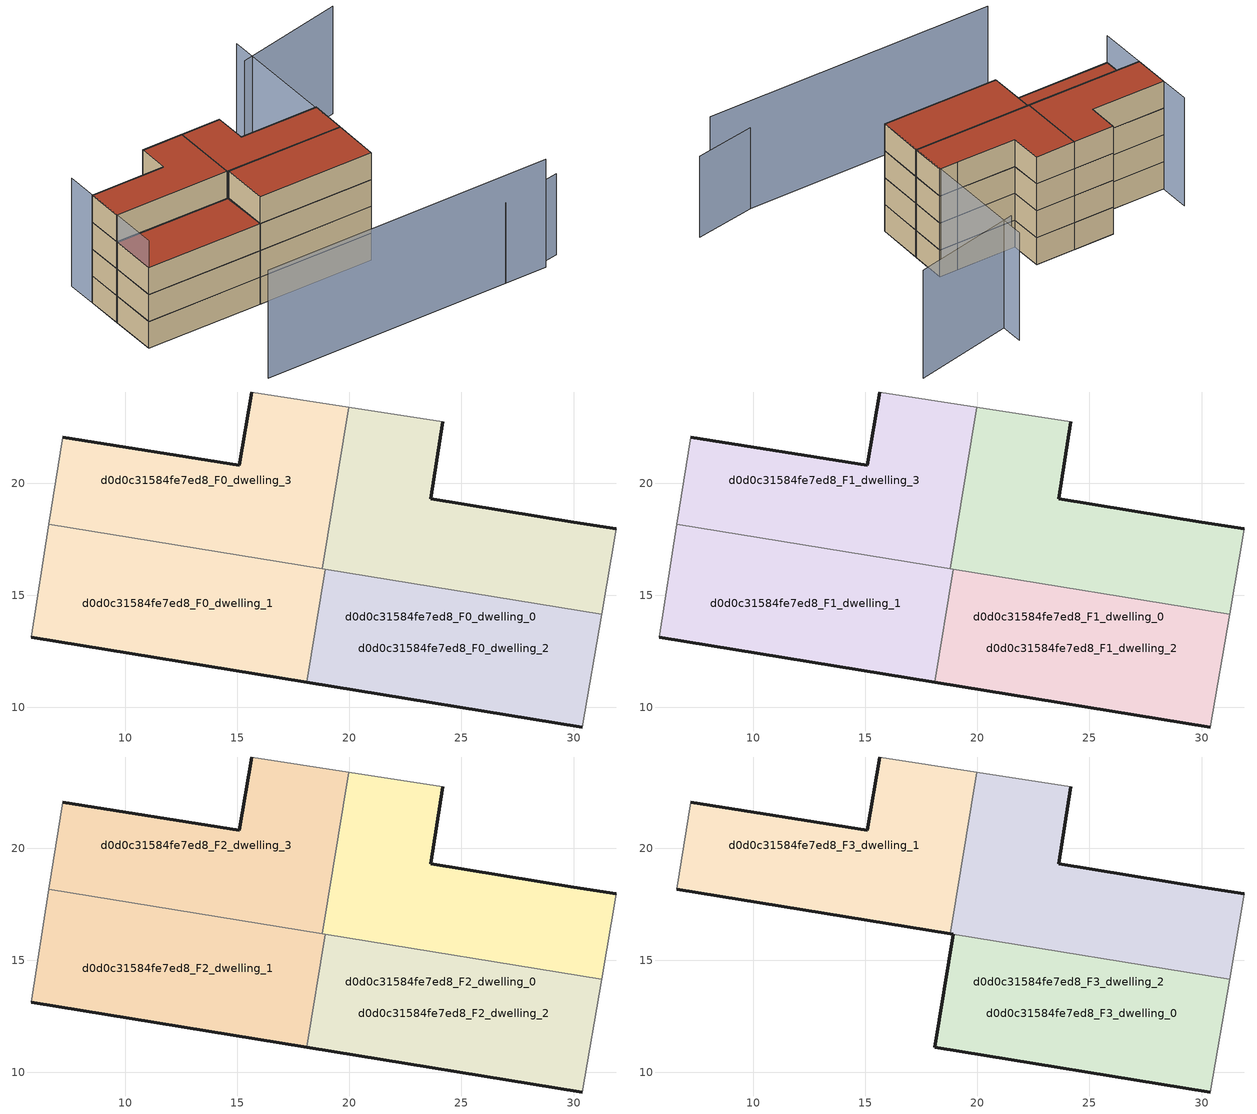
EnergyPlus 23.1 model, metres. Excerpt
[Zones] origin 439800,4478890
d0d0c31584fe7ed8_F0_dwelling_0
 floor ground (EU_floor_Construction): 30.38,9.13 31.25,14.15 18.92,16.16 18.1,11.13 z0; 31.25,14.15 31.91,17.96 30,18.27 23.62,19.31 24.16,22.73 19.96,23.39 18.79,16.18 z0; 18.1,11.13 18.79,16.18 6.6,18.17 5.81,13.13 z0; 18.1,11.13 18.92,16.16 18.79,16.18 z0
 wall outside (EU_wall_Construction): 24.16,22.73 23.62,19.31 30,18.27 31.91,17.96 z0:3
 wall adiabatic (EU_wall_Construction): 31.91,17.96 31.25,14.15 / 19.97,23.39 24.16,22.73 z0:3
 wall to d0d0c31584fe7ed8_F0_dwelling_2 (EU_wall_Construction): 31.25,14.15 18.92,16.16 z0:3
 wall to d0d0c31584fe7ed8_F0_dwelling_1 (EU_wall_Construction): 18.79,16.18 19.97,23.39 z0:3
 wall to d0d0c31584fe7ed8_F0_dwelling_3 (EU_wall_Construction): 18.92,16.16 18.79,16.18 z0:3
d0d0c31584fe7ed8_F0_dwelling_1
 floor ground (EU_floor_Construction): 18.79,16.18 19.96,23.39 15.64,24.07 15.09,20.81 7.21,22.06 6.6,18.17 z0; 18.1,11.13 18.92,16.16 6.6,18.17 5.81,13.13 z0
 wall outside (EU_wall_Construction): 7.21,22.06 15.09,20.81 15.64,24.07 z0:3
 wall adiabatic (EU_wall_Construction): 15.64,24.07 19.97,23.39 / 6.6,18.17 7.21,22.06 z0:3
 wall to d0d0c31584fe7ed8_F0_dwelling_3 (EU_wall_Construction): 18.79,16.18 6.6,18.17 z0:3
d0d0c31584fe7ed8_F0_dwelling_2
 floor ground (EU_floor_Construction): 31.25,14.15 31.91,17.96 30,18.27 23.62,19.31 24.16,22.73 19.96,23.39 18.79,16.18 z0; 30.38,9.13 31.25,14.15 18.92,16.16 18.1,11.13 z0
 wall outside (EU_wall_Construction): 30.38,9.13 18.1,11.13 z0:3
 wall adiabatic (EU_wall_Construction): 31.25,14.15 30.38,9.13 z0:3
 wall to d0d0c31584fe7ed8_F0_dwelling_3 (EU_wall_Construction): 18.1,11.13 18.92,16.16 z0:3
d0d0c31584fe7ed8_F0_dwelling_3
 floor ground (EU_floor_Construction): 31.25,14.15 31.91,17.96 30,18.27 23.62,19.31 24.16,22.73 19.97,23.39 18.79,16.18 z0; 18.1,11.13 18.79,16.18 6.6,18.17 5.81,13.13 z0; 18.1,11.13 18.92,16.16 18.79,16.18 z0; 18.79,16.18 19.96,23.39 15.64,24.07 15.09,20.81 7.21,22.06 6.6,18.17 z0
 wall outside (EU_wall_Construction): 18.1,11.13 5.81,13.13 z0:3
 wall adiabatic (EU_wall_Construction): 5.81,13.13 6.6,18.17 z0:3
d0d0c31584fe7ed8_F1_dwelling_0
 floor to d0d0c31584fe7ed8_F0_dwelling_0 (EU_floor_Construction): 18.1,11.13 18.79,16.18 6.6,18.17 5.81,13.13 z3
 floor to d0d0c31584fe7ed8_F0_dwelling_3 (EU_floor_Construction): 31.91,17.96 30,18.27 23.62,19.31 24.16,22.73 19.97,23.39 18.79,16.18 18.92,16.16 z3
 floor adiabatic (EU_floor_Construction): 18.1,11.13 18.92,16.16 18.79,16.18 z3; 30.38,9.13 31.25,14.15 18.92,16.16 18.1,11.13 z3; 31.25,14.15 31.91,17.96 18.92,16.16 18.9,16.16 z3
 wall outside (EU_wall_Construction): 24.16,22.73 23.62,19.31 30,18.27 31.91,17.96 z3:6
 wall adiabatic (EU_wall_Construction): 31.91,17.96 31.25,14.15 / 19.97,23.39 24.16,22.73 z3:6
 wall to d0d0c31584fe7ed8_F1_dwelling_2 (EU_wall_Construction): 31.25,14.15 18.92,16.16 z3:6
 wall to d0d0c31584fe7ed8_F1_dwelling_1 (EU_wall_Construction): 18.79,16.18 19.97,23.39 z3:6
 wall to d0d0c31584fe7ed8_F1_dwelling_3 (EU_wall_Construction): 18.92,16.16 18.79,16.18 z3:6
d0d0c31584fe7ed8_F1_dwelling_1
 floor to d0d0c31584fe7ed8_F0_dwelling_1 (EU_floor_Construction): 18.79,16.18 19.96,23.39 15.64,24.07 15.09,20.81 7.21,22.06 6.6,18.17 z3; 18.1,11.13 18.92,16.16 6.6,18.17 5.81,13.13 z3
 wall outside (EU_wall_Construction): 7.21,22.06 15.09,20.81 15.64,24.07 z3:6
 wall adiabatic (EU_wall_Construction): 15.64,24.07 19.97,23.39 / 6.6,18.17 7.21,22.06 z3:6
 wall to d0d0c31584fe7ed8_F1_dwelling_3 (EU_wall_Construction): 18.79,16.18 6.6,18.17 z3:6
d0d0c31584fe7ed8_F1_dwelling_2
 floor to d0d0c31584fe7ed8_F0_dwelling_2 (EU_floor_Construction): 31.25,14.15 31.91,17.96 30,18.27 23.62,19.31 24.16,22.73 19.96,23.39 18.79,16.18 z3; 30.38,9.13 31.25,14.15 18.92,16.16 18.1,11.13 z3
 wall outside (EU_wall_Construction): 30.38,9.13 18.1,11.13 z3:6
 wall adiabatic (EU_wall_Construction): 31.25,14.15 30.38,9.13 z3:6
 wall to d0d0c31584fe7ed8_F1_dwelling_3 (EU_wall_Construction): 18.1,11.13 18.92,16.16 z3:6
d0d0c31584fe7ed8_F1_dwelling_3
 floor to d0d0c31584fe7ed8_F0_dwelling_0 (EU_floor_Construction): 31.91,17.96 30,18.27 23.62,19.31 24.16,22.73 19.96,23.39 18.79,16.18 18.92,16.16 z3
 floor to d0d0c31584fe7ed8_F0_dwelling_3 (EU_floor_Construction): 18.1,11.13 18.92,16.16 18.79,16.18 z3; 18.1,11.13 18.79,16.18 6.6,18.17 5.81,13.13 z3; 31.25,14.15 31.91,17.96 18.92,16.16 z3
 floor adiabatic (EU_floor_Construction): 18.79,16.18 19.96,23.39 15.64,24.07 15.09,20.81 7.21,22.06 6.6,18.17 z3
 wall outside (EU_wall_Construction): 18.1,11.13 5.81,13.13 z3:6
 wall adiabatic (EU_wall_Construction): 5.81,13.13 6.6,18.17 z3:6
d0d0c31584fe7ed8_F2_dwelling_0
 floor to d0d0c31584fe7ed8_F1_dwelling_0 (EU_floor_Construction): 18.1,11.13 18.79,16.18 6.6,18.17 5.81,13.13 z6
 floor to d0d0c31584fe7ed8_F1_dwelling_3 (EU_floor_Construction): 31.91,17.96 30,18.27 23.62,19.31 24.16,22.73 19.97,23.39 18.79,16.18 18.92,16.16 z6
 floor adiabatic (EU_floor_Construction): 18.1,11.13 18.92,16.16 18.79,16.18 z6; 30.38,9.13 31.25,14.15 18.92,16.16 18.1,11.13 z6; 31.25,14.15 31.91,17.96 18.92,16.16 18.9,16.16 z6
 wall outside (EU_wall_Construction): 24.16,22.73 23.62,19.31 30,18.27 31.91,17.96 z6:9
 wall adiabatic (EU_wall_Construction): 31.91,17.96 31.25,14.15 / 19.97,23.39 24.16,22.73 z6:9
 wall to d0d0c31584fe7ed8_F2_dwelling_2 (EU_wall_Construction): 31.25,14.15 18.92,16.16 z6:9
 wall to d0d0c31584fe7ed8_F2_dwelling_1 (EU_wall_Construction): 18.79,16.18 19.97,23.39 z6:9
 wall to d0d0c31584fe7ed8_F2_dwelling_3 (EU_wall_Construction): 18.92,16.16 18.79,16.18 z6:9
 ceiling adiabatic (EU_floor_Construction): 31.91,17.96 31.25,14.15 18.92,16.16 z9
 roof outside (EU_floor_Construction): 18.92,16.16 18.1,11.13 18.79,16.18 z9; 18.79,16.18 18.1,11.13 5.81,13.13 6.6,18.17 z9
d0d0c31584fe7ed8_F2_dwelling_1
 floor to d0d0c31584fe7ed8_F1_dwelling_1 (EU_floor_Construction): 18.79,16.18 19.96,23.39 15.64,24.07 15.09,20.81 7.21,22.06 6.6,18.17 z6; 18.1,11.13 18.92,16.16 6.6,18.17 5.81,13.13 z6
 wall outside (EU_wall_Construction): 7.21,22.06 15.09,20.81 15.64,24.07 z6:9
 wall adiabatic (EU_wall_Construction): 15.64,24.07 19.97,23.39 / 6.6,18.17 7.21,22.06 z6:9
 wall to d0d0c31584fe7ed8_F2_dwelling_3 (EU_wall_Construction): 18.79,16.18 6.6,18.17 z6:9
 roof outside (EU_floor_Construction): 18.92,16.16 18.1,11.13 5.81,13.13 6.6,18.17 z9
d0d0c31584fe7ed8_F2_dwelling_2
 floor to d0d0c31584fe7ed8_F1_dwelling_2 (EU_floor_Construction): 31.25,14.15 31.91,17.96 30,18.27 23.62,19.31 24.16,22.73 19.96,23.39 18.79,16.18 z6; 30.38,9.13 31.25,14.15 18.92,16.16 18.1,11.13 z6
 wall outside (EU_wall_Construction): 30.38,9.13 18.1,11.13 z6:9
 wall adiabatic (EU_wall_Construction): 31.25,14.15 30.38,9.13 z6:9
 wall to d0d0c31584fe7ed8_F2_dwelling_3 (EU_wall_Construction): 18.1,11.13 18.92,16.16 z6:9
d0d0c31584fe7ed8_F2_dwelling_3
 floor to d0d0c31584fe7ed8_F1_dwelling_0 (EU_floor_Construction): 31.91,17.96 30,18.27 23.62,19.31 24.16,22.73 19.96,23.39 18.79,16.18 18.92,16.16 z6
 floor to d0d0c31584fe7ed8_F1_dwelling_3 (EU_floor_Construction): 18.1,11.13 18.92,16.16 18.79,16.18 z6; 18.1,11.13 18.79,16.18 6.6,18.17 5.81,13.13 z6; 31.25,14.15 31.91,17.96 18.92,16.16 z6
 floor adiabatic (EU_floor_Construction): 18.79,16.18 19.96,23.39 15.64,24.07 15.09,20.81 7.21,22.06 6.6,18.17 z6
 wall outside (EU_wall_Construction): 18.1,11.13 5.81,13.13 z6:9
 wall adiabatic (EU_wall_Construction): 5.81,13.13 6.6,18.17 z6:9
 ceiling adiabatic (EU_roof_Construction): 19.96,23.39 18.79,16.18 6.6,18.17 7.21,22.06 15.09,20.81 15.64,24.07 z9; 31.91,17.96 18.92,16.16 18.79,16.18 19.97,23.39 24.16,22.73 23.62,19.31 30,18.27 z9
 roof outside (EU_roof_Construction): 18.92,16.16 18.1,11.13 18.79,16.18 z9; 18.79,16.18 18.1,11.13 5.81,13.13 6.6,18.17 z9
d0d0c31584fe7ed8_F3_dwelling_0
 floor to d0d0c31584fe7ed8_F2_dwelling_0 (EU_floor_Construction): 31.91,17.96 30,18.27 23.62,19.31 24.16,22.73 19.96,23.39 18.79,16.18 18.92,16.16 z9
 floor adiabatic (EU_floor_Construction): 30.38,9.13 31.25,14.15 18.92,16.16 18.1,11.13 z9
 floor to d0d0c31584fe7ed8_F2_dwelling_3 (EU_floor_Construction): 31.25,14.15 31.91,17.96 18.92,16.16 z9
 wall outside (EU_wall_Construction): 24.16,22.73 23.62,19.31 30,18.27 31.91,17.96 / 18.92,16.16 18.79,16.18 z9:12
 wall adiabatic (EU_wall_Construction): 31.91,17.96 31.25,14.15 / 19.97,23.39 24.16,22.73 z9:12
 wall to d0d0c31584fe7ed8_F3_dwelling_2 (EU_wall_Construction): 31.25,14.15 18.92,16.16 z9:12
 wall to d0d0c31584fe7ed8_F3_dwelling_1 (EU_wall_Construction): 18.79,16.18 19.97,23.39 z9:12
 roof outside (EU_roof_Construction): 31.25,14.15 30.38,9.13 18.1,11.13 18.92,16.16 z12; 31.91,17.96 31.25,14.15 18.79,16.18 19.96,23.39 24.16,22.73 23.62,19.31 30,18.27 z12
d0d0c31584fe7ed8_F3_dwelling_1
 floor to d0d0c31584fe7ed8_F2_dwelling_1 (EU_floor_Construction): 18.79,16.18 19.96,23.39 15.64,24.07 15.09,20.81 7.21,22.06 6.6,18.17 z9
 wall outside (EU_wall_Construction): 7.21,22.06 15.09,20.81 15.64,24.07 / 18.79,16.18 6.6,18.17 z9:12
 wall adiabatic (EU_wall_Construction): 15.64,24.07 19.97,23.39 / 6.6,18.17 7.21,22.06 z9:12
 roof outside (EU_roof_Construction): 19.97,23.39 18.79,16.18 6.6,18.17 7.21,22.06 15.09,20.81 15.64,24.07 z12
d0d0c31584fe7ed8_F3_dwelling_2
 floor to d0d0c31584fe7ed8_F2_dwelling_2 (EU_floor_Construction): 31.25,14.15 31.91,17.96 30,18.27 23.62,19.31 24.16,22.73 19.96,23.39 18.79,16.18 z9; 30.38,9.13 31.25,14.15 18.92,16.16 18.1,11.13 z9
 wall outside (EU_wall_Construction): 30.38,9.13 18.1,11.13 18.92,16.16 z9:12
 wall adiabatic (EU_wall_Construction): 31.25,14.15 30.38,9.13 z9:12
 roof outside (EU_roof_Construction): 31.25,14.15 30.38,9.13 18.1,11.13 18.92,16.16 z12; 31.91,17.96 31.25,14.15 18.79,16.18 19.96,23.39 24.16,22.73 23.62,19.31 30,18.27 z12
shading: 10.31,2.09 41.1,-2.81 / 30.38,9.13 33.84,30.37 / 44.38,28.63 32.46,27.92 / 7.78,25.31 5.81,13.13 z0:12; 36.63,-2.1 43.17,-2.04 z0:9
[Building]
EU S2 Campaign: North Axis=0; Terrain=City; Solar Distribution=FullExterior
[Site:Location]
Madrid: Latitude=40.5; Longitude=-3.5; Time Zone=1; Elevation=609
[SizingPeriod:WeatherFileDays]
AnnualSizingPeriod: Begin Month=1; Begin Day of Month=1; End Month=12; End Day of Month=31; Day of Week for Start Day=Monday; Use Weather File Daylight Saving Period=No; Use Weather File Rain and Snow Indicators=No
[MATERIAL]
EU_InternalMass_Material: Roughness=MediumRough; Thickness=0.1; Conductivity=1; Density=1800; Specific Heat=900; Thermal Absorptance=0.9; Solar Absorptance=0.7; Visible Absorptance=0.7
[MATERIAL:NOMASS] Roughness=MediumRough; Thermal Absorptance=0.9; Solar Absorptance=0.7; Visible Absorptance=0.7
Name | Thermal Resistance
EU_wall_NoMass | 0.459673
EU_roof_NoMass | 0.495815
EU_floor_NoMass | 0.788942
[CONSTRUCTION]
EU_wall_Construction: EU_wall_NoMass
EU_roof_Construction: EU_roof_NoMass
EU_floor_Construction: EU_floor_NoMass
EU_InternalMass_Construction: EU_InternalMass_Material
[ZONE] Type=1; Multiplier=1; Ceiling Height=autocalculate; Floor Area=autocalculate; Part of Total Floor Area=Yes
Name | Volume
d0d0c31584fe7ed8_F0_dwelling_0; d0d0c31584fe7ed8_F1_dwelling_0; d0d0c31584fe7ed8_F2_dwelling_0 | 571.847
d0d0c31584fe7ed8_F3_dwelling_0 | 381.224
d0d0c31584fe7ed8_F0_dwelling_1; d0d0c31584fe7ed8_F1_dwelling_1; d0d0c31584fe7ed8_F2_dwelling_1 | 381.231
d0d0c31584fe7ed8_F3_dwelling_1 | 190.609
d0d0c31584fe7ed8_F0_dwelling_2; d0d0c31584fe7ed8_F1_dwelling_2; d0d0c31584fe7ed8_F2_dwelling_2; d0d0c31584fe7ed8_F3_dwelling_2 | 381.227
d0d0c31584fe7ed8_F0_dwelling_3 | 571.835
d0d0c31584fe7ed8_F1_dwelling_3; d0d0c31584fe7ed8_F2_dwelling_3 | 571.836
[INTERNALMASS] Construction=EU_InternalMass_Construction
Name | Zone or ZoneList | Surface Area
d0d0c31584fe7ed8_F0_dwelling_0_EU_InternalMass | d0d0c31584fe7ed8_F0_dwelling_0 | 63.5365
d0d0c31584fe7ed8_F0_dwelling_1_EU_InternalMass | d0d0c31584fe7ed8_F0_dwelling_1 | 63.5373
d0d0c31584fe7ed8_F0_dwelling_2_EU_InternalMass | d0d0c31584fe7ed8_F0_dwelling_2 | 63.5403
d0d0c31584fe7ed8_F0_dwelling_3_EU_InternalMass | d0d0c31584fe7ed8_F0_dwelling_3 | 63.5401
d0d0c31584fe7ed8_F1_dwelling_0_EU_InternalMass | d0d0c31584fe7ed8_F1_dwelling_0 | 63.5365
d0d0c31584fe7ed8_F1_dwelling_1_EU_InternalMass | d0d0c31584fe7ed8_F1_dwelling_1 | 63.5373
d0d0c31584fe7ed8_F1_dwelling_2_EU_InternalMass | d0d0c31584fe7ed8_F1_dwelling_2 | 63.5403
d0d0c31584fe7ed8_F1_dwelling_3_EU_InternalMass | d0d0c31584fe7ed8_F1_dwelling_3 | 63.5401
d0d0c31584fe7ed8_F2_dwelling_0_EU_InternalMass | d0d0c31584fe7ed8_F2_dwelling_0 | 63.5365
d0d0c31584fe7ed8_F2_dwelling_1_EU_InternalMass | d0d0c31584fe7ed8_F2_dwelling_1 | 63.5373
d0d0c31584fe7ed8_F2_dwelling_2_EU_InternalMass | d0d0c31584fe7ed8_F2_dwelling_2 | 63.5403
d0d0c31584fe7ed8_F2_dwelling_3_EU_InternalMass | d0d0c31584fe7ed8_F2_dwelling_3 | 63.5401
d0d0c31584fe7ed8_F3_dwelling_0_EU_InternalMass | d0d0c31584fe7ed8_F3_dwelling_0 | 84.7142
d0d0c31584fe7ed8_F3_dwelling_1_EU_InternalMass | d0d0c31584fe7ed8_F3_dwelling_1 | 84.723
d0d0c31584fe7ed8_F3_dwelling_2_EU_InternalMass | d0d0c31584fe7ed8_F3_dwelling_2 | 84.7179
[OTHEREQUIPMENT] Fuel Type=Electricity; Design Level Calculation Method=Watts/Area; Power per Zone Floor Area=1; Fraction Latent=0; Fraction Radiant=0; Fraction Lost=0; Carbon Dioxide Generation Rate=0; EndUse Subcategory=EU_Step8_InternalGains
Name | Zone or ZoneList or Space or SpaceList | Schedule
EU_Step8_InternalGain_d0d0c31584fe7ed8_F0_dwelling_0_f000 | d0d0c31584fe7ed8_F0_dwelling_0 | EU_Step8_GainSchedule_d0d0c31584fe7ed8_F0_dwelling_0_f000
EU_Step8_InternalGain_d0d0c31584fe7ed8_F0_dwelling_1_f000 | d0d0c31584fe7ed8_F0_dwelling_1 | EU_Step8_GainSchedule_d0d0c31584fe7ed8_F0_dwelling_1_f000
EU_Step8_InternalGain_d0d0c31584fe7ed8_F0_dwelling_2_f000 | d0d0c31584fe7ed8_F0_dwelling_2 | EU_Step8_GainSchedule_d0d0c31584fe7ed8_F0_dwelling_2_f000
EU_Step8_InternalGain_d0d0c31584fe7ed8_F0_dwelling_3_f000 | d0d0c31584fe7ed8_F0_dwelling_3 | EU_Step8_GainSchedule_d0d0c31584fe7ed8_F0_dwelling_3_f000
EU_Step8_InternalGain_d0d0c31584fe7ed8_F1_dwelling_0_f000 | d0d0c31584fe7ed8_F1_dwelling_0 | EU_Step8_GainSchedule_d0d0c31584fe7ed8_F1_dwelling_0_f000
EU_Step8_InternalGain_d0d0c31584fe7ed8_F1_dwelling_1_f000 | d0d0c31584fe7ed8_F1_dwelling_1 | EU_Step8_GainSchedule_d0d0c31584fe7ed8_F1_dwelling_1_f000
EU_Step8_InternalGain_d0d0c31584fe7ed8_F1_dwelling_2_f000 | d0d0c31584fe7ed8_F1_dwelling_2 | EU_Step8_GainSchedule_d0d0c31584fe7ed8_F1_dwelling_2_f000
EU_Step8_InternalGain_d0d0c31584fe7ed8_F1_dwelling_3_f000 | d0d0c31584fe7ed8_F1_dwelling_3 | EU_Step8_GainSchedule_d0d0c31584fe7ed8_F1_dwelling_3_f000
EU_Step8_InternalGain_d0d0c31584fe7ed8_F2_dwelling_0_f000 | d0d0c31584fe7ed8_F2_dwelling_0 | EU_Step8_GainSchedule_d0d0c31584fe7ed8_F2_dwelling_0_f000
EU_Step8_InternalGain_d0d0c31584fe7ed8_F2_dwelling_1_f000 | d0d0c31584fe7ed8_F2_dwelling_1 | EU_Step8_GainSchedule_d0d0c31584fe7ed8_F2_dwelling_1_f000
EU_Step8_InternalGain_d0d0c31584fe7ed8_F2_dwelling_2_f000 | d0d0c31584fe7ed8_F2_dwelling_2 | EU_Step8_GainSchedule_d0d0c31584fe7ed8_F2_dwelling_2_f000
EU_Step8_InternalGain_d0d0c31584fe7ed8_F2_dwelling_3_f000 | d0d0c31584fe7ed8_F2_dwelling_3 | EU_Step8_GainSchedule_d0d0c31584fe7ed8_F2_dwelling_3_f000
EU_Step8_InternalGain_d0d0c31584fe7ed8_F3_dwelling_0_f000 | d0d0c31584fe7ed8_F3_dwelling_0 | EU_Step8_GainSchedule_d0d0c31584fe7ed8_F3_dwelling_0_f000
EU_Step8_InternalGain_d0d0c31584fe7ed8_F3_dwelling_1_f000 | d0d0c31584fe7ed8_F3_dwelling_1 | EU_Step8_GainSchedule_d0d0c31584fe7ed8_F3_dwelling_1_f000
EU_Step8_InternalGain_d0d0c31584fe7ed8_F3_dwelling_2_f000 | d0d0c31584fe7ed8_F3_dwelling_2 | EU_Step8_GainSchedule_d0d0c31584fe7ed8_F3_dwelling_2_f000
[ZONEVENTILATION:DESIGNFLOWRATE] Schedule=EU_AlwaysOn; Design Flow Rate Calculation Method=AirChanges/Hour; Air Changes per Hour=0.719161; Ventilation Type=Natural; Fan Pressure Rise=0; Fan Total Efficiency=1; Constant Term Coefficient=1; Temperature Term Coefficient=0; Velocity Term Coefficient=0; Velocity Squared Term Coefficient=0; Minimum Indoor Temperature=-100; Maximum Indoor Temperature=100; Delta Temperature=-100; Minimum Outdoor Temperature=-100; Maximum Outdoor Temperature=100; Maximum Wind Speed=40
Name | Zone or ZoneList or Space or SpaceList
EU_ConstantAir_d0d0c31584fe7ed8_F0_dwelling_0 | d0d0c31584fe7ed8_F0_dwelling_0
EU_ConstantAir_d0d0c31584fe7ed8_F0_dwelling_1 | d0d0c31584fe7ed8_F0_dwelling_1
EU_ConstantAir_d0d0c31584fe7ed8_F0_dwelling_2 | d0d0c31584fe7ed8_F0_dwelling_2
EU_ConstantAir_d0d0c31584fe7ed8_F0_dwelling_3 | d0d0c31584fe7ed8_F0_dwelling_3
EU_ConstantAir_d0d0c31584fe7ed8_F1_dwelling_0 | d0d0c31584fe7ed8_F1_dwelling_0
EU_ConstantAir_d0d0c31584fe7ed8_F1_dwelling_1 | d0d0c31584fe7ed8_F1_dwelling_1
EU_ConstantAir_d0d0c31584fe7ed8_F1_dwelling_2 | d0d0c31584fe7ed8_F1_dwelling_2
EU_ConstantAir_d0d0c31584fe7ed8_F1_dwelling_3 | d0d0c31584fe7ed8_F1_dwelling_3
EU_ConstantAir_d0d0c31584fe7ed8_F2_dwelling_0 | d0d0c31584fe7ed8_F2_dwelling_0
EU_ConstantAir_d0d0c31584fe7ed8_F2_dwelling_1 | d0d0c31584fe7ed8_F2_dwelling_1
EU_ConstantAir_d0d0c31584fe7ed8_F2_dwelling_2 | d0d0c31584fe7ed8_F2_dwelling_2
EU_ConstantAir_d0d0c31584fe7ed8_F2_dwelling_3 | d0d0c31584fe7ed8_F2_dwelling_3
EU_ConstantAir_d0d0c31584fe7ed8_F3_dwelling_0 | d0d0c31584fe7ed8_F3_dwelling_0
EU_ConstantAir_d0d0c31584fe7ed8_F3_dwelling_1 | d0d0c31584fe7ed8_F3_dwelling_1
EU_ConstantAir_d0d0c31584fe7ed8_F3_dwelling_2 | d0d0c31584fe7ed8_F3_dwelling_2
[HVACTEMPLATE:THERMOSTAT] Constant Heating Setpoint=20; Constant Cooling Setpoint=50
EU_HeatOnly_d0d0c31584fe7ed8_F0_dwelling_0; EU_HeatOnly_d0d0c31584fe7ed8_F0_dwelling_1; EU_HeatOnly_d0d0c31584fe7ed8_F0_dwelling_2; EU_HeatOnly_d0d0c31584fe7ed8_F0_dwelling_3; EU_HeatOnly_d0d0c31584fe7ed8_F1_dwelling_0; EU_HeatOnly_d0d0c31584fe7ed8_F1_dwelling_1; EU_HeatOnly_d0d0c31584fe7ed8_F1_dwelling_2; EU_HeatOnly_d0d0c31584fe7ed8_F1_dwelling_3; EU_HeatOnly_d0d0c31584fe7ed8_F2_dwelling_0; EU_HeatOnly_d0d0c31584fe7ed8_F2_dwelling_1; EU_HeatOnly_d0d0c31584fe7ed8_F2_dwelling_2; EU_HeatOnly_d0d0c31584fe7ed8_F2_dwelling_3; EU_HeatOnly_d0d0c31584fe7ed8_F3_dwelling_0; EU_HeatOnly_d0d0c31584fe7ed8_F3_dwelling_1; EU_HeatOnly_d0d0c31584fe7ed8_F3_dwelling_2
[HVACTEMPLATE:ZONE:IDEALLOADSAIRSYSTEM] System Availability Schedule=EU_AlwaysOn; Maximum Heating Supply Air Temperature=50; Minimum Cooling Supply Air Temperature=13; Maximum Heating Supply Air Humidity Ratio=0.0156; Minimum Cooling Supply Air Humidity Ratio=0.0077; Heating Limit=NoLimit; Cooling Limit=NoLimit; Heating Availability Schedule=EU_AlwaysOn; Cooling Availability Schedule=EU_CoolingOff; Dehumidification Control Type=ConstantSensibleHeatRatio; Cooling Sensible Heat Ratio=0.7; Dehumidification Setpoint=60; Humidification Control Type=None; Humidification Setpoint=30; Outdoor Air Method=None; Outdoor Air Flow Rate per Person=0.00944; Outdoor Air Flow Rate per Zone Floor Area=0; Outdoor Air Flow Rate per Zone=0; Demand Controlled Ventilation Type=None; Outdoor Air Economizer Type=NoEconomizer; Heat Recovery Type=None; Sensible Heat Recovery Effectiveness=0.7; Latent Heat Recovery Effectiveness=0.65
Name | Template Thermostat
d0d0c31584fe7ed8_F0_dwelling_0 | EU_HeatOnly_d0d0c31584fe7ed8_F0_dwelling_0
d0d0c31584fe7ed8_F0_dwelling_1 | EU_HeatOnly_d0d0c31584fe7ed8_F0_dwelling_1
d0d0c31584fe7ed8_F0_dwelling_2 | EU_HeatOnly_d0d0c31584fe7ed8_F0_dwelling_2
d0d0c31584fe7ed8_F0_dwelling_3 | EU_HeatOnly_d0d0c31584fe7ed8_F0_dwelling_3
d0d0c31584fe7ed8_F1_dwelling_0 | EU_HeatOnly_d0d0c31584fe7ed8_F1_dwelling_0
d0d0c31584fe7ed8_F1_dwelling_1 | EU_HeatOnly_d0d0c31584fe7ed8_F1_dwelling_1
d0d0c31584fe7ed8_F1_dwelling_2 | EU_HeatOnly_d0d0c31584fe7ed8_F1_dwelling_2
d0d0c31584fe7ed8_F1_dwelling_3 | EU_HeatOnly_d0d0c31584fe7ed8_F1_dwelling_3
d0d0c31584fe7ed8_F2_dwelling_0 | EU_HeatOnly_d0d0c31584fe7ed8_F2_dwelling_0
d0d0c31584fe7ed8_F2_dwelling_1 | EU_HeatOnly_d0d0c31584fe7ed8_F2_dwelling_1
d0d0c31584fe7ed8_F2_dwelling_2 | EU_HeatOnly_d0d0c31584fe7ed8_F2_dwelling_2
d0d0c31584fe7ed8_F2_dwelling_3 | EU_HeatOnly_d0d0c31584fe7ed8_F2_dwelling_3
d0d0c31584fe7ed8_F3_dwelling_0 | EU_HeatOnly_d0d0c31584fe7ed8_F3_dwelling_0
d0d0c31584fe7ed8_F3_dwelling_1 | EU_HeatOnly_d0d0c31584fe7ed8_F3_dwelling_1
d0d0c31584fe7ed8_F3_dwelling_2 | EU_HeatOnly_d0d0c31584fe7ed8_F3_dwelling_2
[SIZING:ZONE] Zone Cooling Design Supply Air Temperature Input Method=SupplyAirTemperature; Zone Cooling Design Supply Air Temperature=13; Zone Heating Design Supply Air Temperature Input Method=SupplyAirTemperature; Zone Heating Design Supply Air Temperature=50; Zone Cooling Design Supply Air Humidity Ratio=0.008; Zone Heating Design Supply Air Humidity Ratio=0.008; Cooling Design Air Flow Method=DesignDay; Cooling Design Air Flow Rate=0; Cooling Minimum Air Flow per Zone Floor Area=0.000762; Cooling Minimum Air Flow=0; Cooling Minimum Air Flow Fraction=0.2; Heating Design Air Flow Method=DesignDay; Heating Design Air Flow Rate=0; Heating Maximum Air Flow per Zone Floor Area=0.002032; Heating Maximum Air Flow=0.141576; Heating Maximum Air Flow Fraction=0.3; Account for Dedicated Outdoor Air System=No; Dedicated Outdoor Air System Control Strategy=NeutralSupplyAir; Dedicated Outdoor Air Low Setpoint Temperature for Design=autosize; Dedicated Outdoor Air High Setpoint Temperature for Design=autosize; Zone Load Sizing Method=Sensible Load Only No Latent Load; Zone Latent Cooling Design Supply Air Humidity Ratio Input Method=HumidityRatioDifference; Zone Cooling Design Supply Air Humidity Ratio Difference=0.005; Zone Latent Heating Design Supply Air Humidity Ratio Input Method=HumidityRatioDifference; Zone Humidification Design Supply Air Humidity Ratio Difference=0.005
d0d0c31584fe7ed8_F0_dwelling_0; d0d0c31584fe7ed8_F0_dwelling_1; d0d0c31584fe7ed8_F0_dwelling_2; d0d0c31584fe7ed8_F0_dwelling_3; d0d0c31584fe7ed8_F1_dwelling_0; d0d0c31584fe7ed8_F1_dwelling_1; d0d0c31584fe7ed8_F1_dwelling_2; d0d0c31584fe7ed8_F1_dwelling_3; d0d0c31584fe7ed8_F2_dwelling_0; d0d0c31584fe7ed8_F2_dwelling_1; d0d0c31584fe7ed8_F2_dwelling_2; d0d0c31584fe7ed8_F2_dwelling_3; d0d0c31584fe7ed8_F3_dwelling_0; d0d0c31584fe7ed8_F3_dwelling_1; d0d0c31584fe7ed8_F3_dwelling_2
[SCHEDULE:CONSTANT]
Name | Hourly Value
EU_AlwaysOn | 1
EU_CoolingOff | 0
[SCHEDULE:FILE] Column Number=1; Rows to Skip at Top=0; Number of Hours of Data=8760; Column Separator=Comma; Interpolate to Timestep=No; Minutes per Item=60; Adjust Schedule for Daylight Savings=Yes
Name | File
EU_Step8_GainSchedule_d0d0c31584fe7ed8_F0_dwelling_0_f000 | ../../schedules/d0d0c31584fe7ed8/d0d0c31584fe7ed8_F0_dwelling_0_f000_gain.csv
EU_Step8_GainSchedule_d0d0c31584fe7ed8_F0_dwelling_1_f000 | ../../schedules/d0d0c31584fe7ed8/d0d0c31584fe7ed8_F0_dwelling_1_f000_gain.csv
EU_Step8_GainSchedule_d0d0c31584fe7ed8_F0_dwelling_2_f000 | ../../schedules/d0d0c31584fe7ed8/d0d0c31584fe7ed8_F0_dwelling_2_f000_gain.csv
EU_Step8_GainSchedule_d0d0c31584fe7ed8_F0_dwelling_3_f000 | ../../schedules/d0d0c31584fe7ed8/d0d0c31584fe7ed8_F0_dwelling_3_f000_gain.csv
EU_Step8_GainSchedule_d0d0c31584fe7ed8_F1_dwelling_0_f000 | ../../schedules/d0d0c31584fe7ed8/d0d0c31584fe7ed8_F1_dwelling_0_f000_gain.csv
EU_Step8_GainSchedule_d0d0c31584fe7ed8_F1_dwelling_1_f000 | ../../schedules/d0d0c31584fe7ed8/d0d0c31584fe7ed8_F1_dwelling_1_f000_gain.csv
EU_Step8_GainSchedule_d0d0c31584fe7ed8_F1_dwelling_2_f000 | ../../schedules/d0d0c31584fe7ed8/d0d0c31584fe7ed8_F1_dwelling_2_f000_gain.csv
EU_Step8_GainSchedule_d0d0c31584fe7ed8_F1_dwelling_3_f000 | ../../schedules/d0d0c31584fe7ed8/d0d0c31584fe7ed8_F1_dwelling_3_f000_gain.csv
EU_Step8_GainSchedule_d0d0c31584fe7ed8_F2_dwelling_0_f000 | ../../schedules/d0d0c31584fe7ed8/d0d0c31584fe7ed8_F2_dwelling_0_f000_gain.csv
EU_Step8_GainSchedule_d0d0c31584fe7ed8_F2_dwelling_1_f000 | ../../schedules/d0d0c31584fe7ed8/d0d0c31584fe7ed8_F2_dwelling_1_f000_gain.csv
EU_Step8_GainSchedule_d0d0c31584fe7ed8_F2_dwelling_2_f000 | ../../schedules/d0d0c31584fe7ed8/d0d0c31584fe7ed8_F2_dwelling_2_f000_gain.csv
EU_Step8_GainSchedule_d0d0c31584fe7ed8_F2_dwelling_3_f000 | ../../schedules/d0d0c31584fe7ed8/d0d0c31584fe7ed8_F2_dwelling_3_f000_gain.csv
EU_Step8_GainSchedule_d0d0c31584fe7ed8_F3_dwelling_0_f000 | ../../schedules/d0d0c31584fe7ed8/d0d0c31584fe7ed8_F3_dwelling_0_f000_gain.csv
EU_Step8_GainSchedule_d0d0c31584fe7ed8_F3_dwelling_1_f000 | ../../schedules/d0d0c31584fe7ed8/d0d0c31584fe7ed8_F3_dwelling_1_f000_gain.csv
EU_Step8_GainSchedule_d0d0c31584fe7ed8_F3_dwelling_2_f000 | ../../schedules/d0d0c31584fe7ed8/d0d0c31584fe7ed8_F3_dwelling_2_f000_gain.csv
